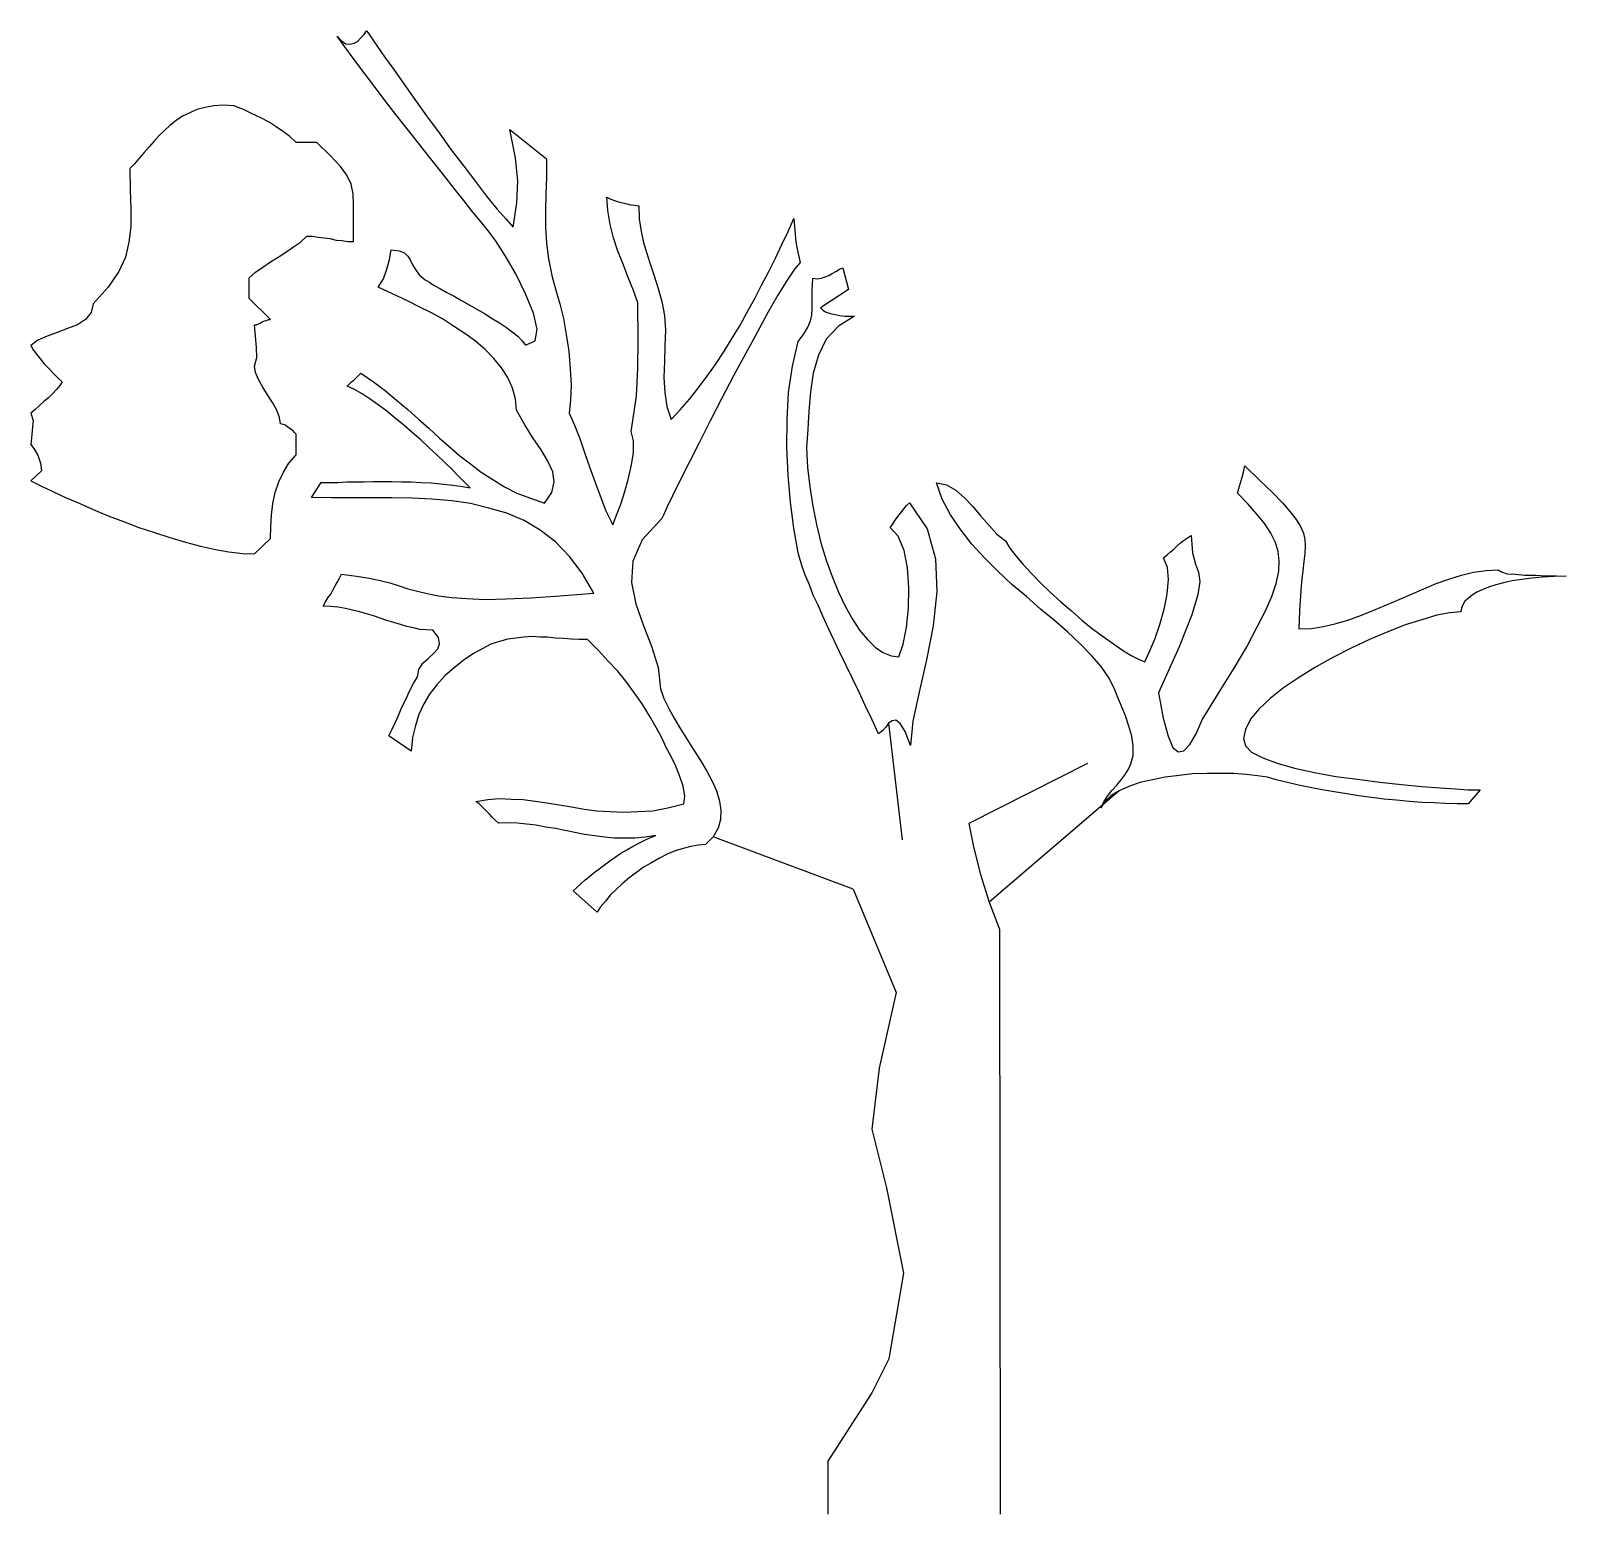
# Model space of a CAD drawing. Extents: x 206.67 to 207.477, y 187.839 to 188.619.
import ezdxf

# ---------------------------------------------------------------- set-up
doc = ezdxf.new("R2010")
doc.units = 0
doc.layers.get('0').update_dxf_attribs({"linetype": 'CONTINUOUS'})

msp = doc.modelspace()

# ---------------------------------------------------------------- linework, layer by layer
at = {"color": 0}
for p, q in [((207.12057, 188.25511), (207.12763, 188.19377)), ((207.22516, 188.23391), (207.16267, 188.20232)), ((207.24177, 188.21953), (207.17334, 188.16107)), ((207.10189, 188.16781), (207.02833, 188.1954))]:
    msp.add_line(p, q, dxfattribs=at)
at = {"color": 0, "linetype": 'CONTINUOUS'}
for points in [[(207.02427, 188.19133), (207.02046, 188.19108), (207.01664, 188.19031), (207.01258, 188.1893), (207.00826, 188.18803), (207.00419, 188.18625), (207.00013, 188.18422), (206.99581, 188.18167), (206.99174, 188.17939), (206.98793, 188.17659), (206.98412, 188.1738), (206.98056, 188.17075), (206.97726, 188.1677), (206.97421, 188.16465), (206.97167, 188.1616), (206.96913, 188.15855), (206.96735, 188.15576), (206.95464, 188.16694), (206.95668, 188.16871), (206.95871, 188.17075), (206.961, 188.17278), (206.96328, 188.17456), (206.96582, 188.17659), (206.96837, 188.17862), (206.97116, 188.18066), (206.97396, 188.18269), (206.97675, 188.18472), (206.9798, 188.18676), (206.98285, 188.18853), (206.9859, 188.19031), (206.98895, 188.19184), (206.992, 188.19336), (206.99505, 188.19489), (206.9981, 188.19616), (206.99276, 188.19514), (206.98717, 188.19463), (206.98183, 188.19463), (206.9765, 188.19463), (206.97116, 188.19514), (206.96608, 188.1959), (206.96074, 188.19667), (206.95566, 188.19768), (206.95058, 188.1987), (206.9455, 188.19972), (206.94041, 188.20048), (206.93533, 188.20149), (206.93025, 188.202), (206.92542, 188.20251), (206.92034, 188.20276), (206.91551, 188.20251), (206.91348, 188.20429), (206.91196, 188.20581), (206.91068, 188.20734), (206.90941, 188.20861), (206.90814, 188.20988), (206.90687, 188.21115), (206.90535, 188.21267), (206.90357, 188.21394), (206.90992, 188.21496), (206.91602, 188.21547), (206.92237, 188.21522), (206.92847, 188.21496), (206.93482, 188.2142), (206.94092, 188.21318), (206.94728, 188.21217), (206.95388, 188.21115), (206.96049, 188.20988), (206.96709, 188.20912), (206.97421, 188.20861), (206.98132, 188.20835), (206.98869, 188.20861), (206.99657, 188.20912), (207.00445, 188.21064), (207.01283, 188.21267), (207.01334, 188.21699), (207.01258, 188.22208), (207.0108, 188.22716), (207.00877, 188.23249), (207.00623, 188.23758), (207.00369, 188.2424), (207.00165, 188.24672), (206.99987, 188.25003), (206.9953, 188.25816), (206.99098, 188.26527), (206.98666, 188.27137), (206.98234, 188.27722), (206.97802, 188.28255), (206.97319, 188.28763), (206.96811, 188.29322), (206.96227, 188.29907), (206.95795, 188.29907), (206.95363, 188.29932), (206.94956, 188.29958), (206.9455, 188.29983), (206.94118, 188.30034), (206.93711, 188.30034), (206.93305, 188.30059), (206.92873, 188.30034), (206.92466, 188.29983), (206.92034, 188.29932), (206.91602, 188.29805), (206.91145, 188.29653), (206.90687, 188.29424), (206.9023, 188.2917), (206.89747, 188.2884), (206.89239, 188.28433), (206.88731, 188.28001), (206.88299, 188.27518), (206.87918, 188.27035), (206.87613, 188.26527), (206.87359, 188.25968), (206.87181, 188.25384), (206.87028, 188.24749), (206.86952, 188.24037), (206.85783, 188.2485), (206.85936, 188.25155), (206.86114, 188.25536), (206.86291, 188.25917), (206.86469, 188.26349), (206.86673, 188.26756), (206.86876, 188.27188), (206.87079, 188.27595), (206.87282, 188.2795), (206.87359, 188.28331), (206.87562, 188.28662), (206.87841, 188.28916), (206.88121, 188.2917), (206.8835, 188.29424), (206.88451, 188.29678), (206.884, 188.30008), (206.88095, 188.3039), (206.87765, 188.30415), (206.87409, 188.3044), (206.87079, 188.30517), (206.86723, 188.30593), (206.86393, 188.30695), (206.86037, 188.30796), (206.85682, 188.30898), (206.85326, 188.31025), (206.8497, 188.31152), (206.84614, 188.31254), (206.84259, 188.31355), (206.83877, 188.31457), (206.83496, 188.31533), (206.83115, 188.31609), (206.82734, 188.31635), (206.82327, 188.3166), (206.82454, 188.31889), (206.82582, 188.32092), (206.82734, 188.32295), (206.82836, 188.32499), (206.82963, 188.32727), (206.8309, 188.32931), (206.83191, 188.33134), (206.83293, 188.33337), (206.84081, 188.33236), (206.84741, 188.33134), (206.85326, 188.33007), (206.85834, 188.3288), (206.86317, 188.32727), (206.86774, 188.32575), (206.87282, 188.32448), (206.87791, 188.32321), (206.884, 188.32194), (206.89086, 188.32117), (206.89874, 188.32067), (206.9084, 188.32016), (206.91932, 188.32041), (206.93254, 188.32092), (206.94778, 188.32194), (206.96557, 188.32346), (206.95947, 188.33388), (206.95287, 188.34276), (206.9455, 188.35039), (206.93737, 188.35648), (206.92898, 188.36157), (206.91983, 188.36538), (206.91043, 188.36817), (206.90077, 188.37046), (206.89086, 188.37198), (206.88045, 188.37275), (206.87003, 188.37326), (206.85936, 188.37351), (206.84894, 188.37351), (206.83827, 188.37351), (206.82759, 188.37351), (206.81718, 188.37376), (206.82226, 188.38164), (206.82658, 188.38164), (206.83115, 188.38164), (206.83573, 188.38189), (206.8403, 188.38189), (206.84487, 188.38189), (206.8497, 188.38215), (206.85453, 188.38215), (206.85961, 188.38215), (206.86469, 188.38189), (206.86952, 188.38189), (206.8746, 188.38164), (206.87994, 188.38139), (206.88502, 188.38088), (206.8901, 188.38037), (206.89544, 188.37961), (206.90052, 188.37885), (206.89747, 188.38189), (206.89442, 188.38494), (206.89086, 188.3885), (206.88705, 188.39231), (206.88299, 188.39612), (206.87892, 188.39994), (206.8746, 188.404), (206.87003, 188.40781), (206.86571, 188.41162), (206.86114, 188.41544), (206.85682, 188.41899), (206.85224, 188.4223), (206.84792, 188.42535), (206.84386, 188.42814), (206.83979, 188.43043), (206.83598, 188.43221), (206.83801, 188.43424), (206.83979, 188.43576), (206.84132, 188.43729), (206.84309, 188.43907), (206.8497, 188.43449), (206.85605, 188.42967), (206.8619, 188.42484), (206.86774, 188.42001), (206.87333, 188.41493), (206.87892, 188.4101), (206.88426, 188.40502), (206.88959, 188.40044), (206.89518, 188.39562), (206.90077, 188.3913), (206.90636, 188.38698), (206.91246, 188.38317), (206.91856, 188.37935), (206.92517, 188.37605), (206.93228, 188.37326), (206.93965, 188.37071), (206.94346, 188.3763), (206.94473, 188.38189), (206.94397, 188.38723), (206.94143, 188.39282), (206.93787, 188.39867), (206.93355, 188.40502), (206.92923, 188.41188), (206.92491, 188.4195), (206.92441, 188.4256), (206.92288, 188.43119), (206.92034, 188.43678), (206.91704, 188.44186), (206.91297, 188.44669), (206.9084, 188.45152), (206.90332, 188.45584), (206.89773, 188.4599), (206.89188, 188.46372), (206.88604, 188.46753), (206.87994, 188.47083), (206.87384, 188.47388), (206.868, 188.47693), (206.86241, 188.47947), (206.85707, 188.48201), (206.85224, 188.4843), (206.85504, 188.48862), (206.85682, 188.4937), (206.85809, 188.49878), (206.8591, 188.50386), (206.86317, 188.50335), (206.86596, 188.50234), (206.86774, 188.50056), (206.86901, 188.49853), (206.87028, 188.49599), (206.87181, 188.49344), (206.87384, 188.49065), (206.87689, 188.48811), (206.87918, 188.48684), (206.88172, 188.48506), (206.88502, 188.48328), (206.88832, 188.4815), (206.89214, 188.47947), (206.89595, 188.47718), (206.90001, 188.4749), (206.90408, 188.47261), (206.90814, 188.47032), (206.91221, 188.46778), (206.91602, 188.46549), (206.91958, 188.46295), (206.92263, 188.46067), (206.92568, 188.45838), (206.92796, 188.45609), (206.92974, 188.45381), (206.93482, 188.45609), (206.93584, 188.46219), (206.93381, 188.47058), (206.92974, 188.48074), (206.92466, 188.49116), (206.91907, 188.50056), (206.91424, 188.50818), (206.91094, 188.51276), (206.90662, 188.51809), (206.90205, 188.52368), (206.89722, 188.52978), (206.89214, 188.53613), (206.8868, 188.54299), (206.88121, 188.54985), (206.87587, 188.55672), (206.87028, 188.56383), (206.86469, 188.57095), (206.8591, 188.57806), (206.85377, 188.58492), (206.84868, 188.59178), (206.8436, 188.59839), (206.83903, 188.60449), (206.83471, 188.61058), (206.83064, 188.61618), (206.83293, 188.61363), (206.83522, 188.61211), (206.83725, 188.61186), (206.83954, 188.61236), (206.84132, 188.61338), (206.84309, 188.61516), (206.84487, 188.61694), (206.84614, 188.61897), (206.84691, 188.61795), (206.84868, 188.61516), (206.85173, 188.61084), (206.85554, 188.60525), (206.86037, 188.59864), (206.86571, 188.59102), (206.87155, 188.58289), (206.87765, 188.57425), (206.88426, 188.56536), (206.89061, 188.55646), (206.89722, 188.54782), (206.90332, 188.53969), (206.90916, 188.53207), (206.9145, 188.52546), (206.91932, 188.52013), (206.92314, 188.51581), (206.92517, 188.52851), (206.92568, 188.53995), (206.92441, 188.55214), (206.92136, 188.56713), (206.94067, 188.55163), (206.94067, 188.54223), (206.94041, 188.53308), (206.94016, 188.52444), (206.94016, 188.51581), (206.94067, 188.50742), (206.94168, 188.49903), (206.94346, 188.4904), (206.946, 188.4815), (206.94778, 188.4754), (206.94956, 188.46778), (206.95109, 188.4594), (206.95236, 188.4505), (206.95312, 188.44135), (206.95363, 188.43271), (206.95337, 188.42484), (206.95261, 188.41798), (206.95541, 188.41162), (206.9582, 188.40476), (206.96074, 188.39739), (206.96328, 188.38977), (206.96608, 188.38215), (206.96887, 188.37453), (206.97192, 188.36665), (206.97548, 188.35928), (206.97751, 188.36436), (206.9798, 188.37021), (206.98183, 188.37681), (206.98387, 188.38393), (206.98539, 188.39079), (206.98641, 188.39739), (206.98641, 188.40349), (206.98514, 188.40832), (206.98793, 188.42687), (206.98869, 188.44161), (206.98895, 188.4566), (206.98869, 188.47591), (206.98641, 188.48252), (206.98361, 188.48938), (206.98107, 188.49624), (206.97828, 188.5031), (206.97599, 188.51022), (206.97421, 188.51708), (206.97294, 188.52444), (206.97243, 188.53156), (206.97446, 188.53054), (206.9765, 188.52978), (206.97853, 188.52902), (206.98082, 188.52851), (206.98285, 188.528), (206.98488, 188.52749), (206.98691, 188.52724), (206.9892, 188.52699), (206.98946, 188.52013), (206.99047, 188.51352), (206.99174, 188.50767), (206.99352, 188.50183), (206.9953, 188.49599), (206.99733, 188.49014), (206.99937, 188.48353), (207.0014, 188.47667), (207.00267, 188.46931), (207.00318, 188.46168), (207.00292, 188.4533), (207.00267, 188.44517), (207.00241, 188.43678), (207.00292, 188.4289), (207.00394, 188.42153), (207.00623, 188.41467), (207.01105, 188.41976), (207.01588, 188.42535), (207.02046, 188.43119), (207.02503, 188.43729), (207.0296, 188.44364), (207.03392, 188.45025), (207.03799, 188.45685), (207.04231, 188.46397), (207.04612, 188.47108), (207.05019, 188.4782), (207.05374, 188.48531), (207.05755, 188.49243), (207.06111, 188.49954), (207.06442, 188.50666), (207.06772, 188.51352), (207.07077, 188.52038), (207.07128, 188.51377), (207.07178, 188.50793), (207.0728, 188.50259), (207.07407, 188.49726), (207.07102, 188.4937), (207.06721, 188.48785), (207.06238, 188.47998), (207.05705, 188.47083), (207.05146, 188.46041), (207.04536, 188.44923), (207.03901, 188.43754), (207.03265, 188.4256), (207.02681, 188.41391), (207.02096, 188.40248), (207.01563, 188.39206), (207.0108, 188.3824), (207.00699, 188.37453), (207.00394, 188.36843), (207.00216, 188.36436), (207.0014, 188.36258), (206.99098, 188.3514), (206.98615, 188.34022), (206.98539, 188.32905), (206.98768, 188.31787), (206.99149, 188.30669), (206.99581, 188.29551), (206.99937, 188.28433), (207.00064, 188.27315), (207.00241, 188.26807), (207.00496, 188.26273), (207.008, 188.2574), (207.01131, 188.25181), (207.01461, 188.24647), (207.01817, 188.24088), (207.02173, 188.23554), (207.02503, 188.22995), (207.02782, 188.22462), (207.03011, 188.21953), (207.03164, 188.2142), (207.0324, 188.20937), (207.03214, 188.20454), (207.03087, 188.19997), (207.02833, 188.1954), (207.02427, 188.19133)], [(206.66954, 188.3824), (206.67513, 188.37961), (206.68123, 188.37681), (206.68784, 188.37376), (206.69495, 188.37071), (206.70232, 188.36741), (206.7102, 188.36411), (206.71833, 188.36106), (206.72646, 188.35801), (206.73459, 188.35521), (206.74272, 188.35267), (206.75086, 188.35013), (206.75873, 188.3481), (206.76661, 188.34632), (206.77372, 188.34505), (206.78084, 188.34429), (206.78719, 188.34403), (206.79558, 188.35217), (206.79583, 188.35826), (206.79609, 188.36436), (206.79685, 188.37046), (206.79812, 188.3763), (206.7999, 188.38189), (206.80244, 188.38698), (206.80523, 188.3918), (206.80904, 188.39612), (206.80904, 188.40705), (206.80879, 188.4073), (206.80828, 188.40781), (206.80727, 188.40883), (206.806, 188.40985), (206.80472, 188.41061), (206.80345, 188.41162), (206.80218, 188.41213), (206.80091, 188.41239), (206.80041, 188.41569), (206.79888, 188.4195), (206.79659, 188.42357), (206.79405, 188.42763), (206.79151, 188.4317), (206.78922, 188.43576), (206.7877, 188.43932), (206.78719, 188.44262), (206.78846, 188.4472), (206.78821, 188.45253), (206.7877, 188.45838), (206.78719, 188.46448), (206.78821, 188.46448), (206.78922, 188.46499), (206.79024, 188.46524), (206.79126, 188.466), (206.79253, 188.46651), (206.79354, 188.46676), (206.79456, 188.46727), (206.79558, 188.46727), (206.7844, 188.4782), (206.7844, 188.48913), (206.7877, 188.49217), (206.79151, 188.49472), (206.79558, 188.49751), (206.79964, 188.50005), (206.80371, 188.50259), (206.80777, 188.50539), (206.81133, 188.50793), (206.81463, 188.51098), (206.81768, 188.51098), (206.82073, 188.51047), (206.82378, 188.51022), (206.82683, 188.50971), (206.83013, 188.50894), (206.83318, 188.50869), (206.83623, 188.50818), (206.83928, 188.50818), (206.83928, 188.51911), (206.83928, 188.52724), (206.83903, 188.53334), (206.83801, 188.53842), (206.83573, 188.54299), (206.83242, 188.54757), (206.82709, 188.55316), (206.81997, 188.56027), (206.80904, 188.56027), (206.80574, 188.56332), (206.80244, 188.56586), (206.79863, 188.5684), (206.79482, 188.57095), (206.7905, 188.57323), (206.78592, 188.57526), (206.78135, 188.57755), (206.77627, 188.57958), (206.77093, 188.57984), (206.76585, 188.57958), (206.76127, 188.57857), (206.75695, 188.57755), (206.75314, 188.57577), (206.74933, 188.57399), (206.74603, 188.57171), (206.74272, 188.56917), (206.73993, 188.56663), (206.73713, 188.56383), (206.73434, 188.56078), (206.7318, 188.55799), (206.72926, 188.55494), (206.72672, 188.55214), (206.72418, 188.54909), (206.72163, 188.54655), (206.72189, 188.53512), (206.72214, 188.52495), (206.72214, 188.51606), (206.72113, 188.50793), (206.71935, 188.50005), (206.71579, 188.49243), (206.7102, 188.4843), (206.70232, 188.4754), (206.70131, 188.47083), (206.69826, 188.46727), (206.69419, 188.46448), (206.68886, 188.46244), (206.68352, 188.46041), (206.67818, 188.45838), (206.67336, 188.45635), (206.66954, 188.45355), (206.67081, 188.45126), (206.67259, 188.44898), (206.67463, 188.44644), (206.67666, 188.4439), (206.6792, 188.44135), (206.68149, 188.43881), (206.68377, 188.43653), (206.68606, 188.43449), (206.68479, 188.43246), (206.68301, 188.43043), (206.68098, 188.42814), (206.67895, 188.42611), (206.6764, 188.42408), (206.67412, 188.42204), (206.67183, 188.42001), (206.66954, 188.41798), (206.67081, 188.41417), (206.67056, 188.41086), (206.67005, 188.4068), (206.66954, 188.40146), (206.67158, 188.39892), (206.67336, 188.39587), (206.67463, 188.3918), (206.67513, 188.38774), (206.66954, 188.3824)], [(207.11524, 188.24952), (207.11193, 188.25689), (207.10837, 188.264), (207.10507, 188.27137), (207.10151, 188.27849), (207.09821, 188.28535), (207.09491, 188.29221), (207.09186, 188.29856), (207.08881, 188.30517), (207.08601, 188.31127), (207.08347, 188.31711), (207.08093, 188.32245), (207.0789, 188.32778), (207.07687, 188.33261), (207.07534, 188.33692), (207.07407, 188.34098), (207.07305, 188.34454), (207.07077, 188.3575), (207.06899, 188.37122), (207.06772, 188.38545), (207.06696, 188.40019), (207.06721, 188.41467), (207.06797, 188.4289), (207.07001, 188.44262), (207.07305, 188.45558), (207.0761, 188.4599), (207.07814, 188.46321), (207.07941, 188.46651), (207.08017, 188.46956), (207.08042, 188.47312), (207.08042, 188.47718), (207.08042, 188.48252), (207.08068, 188.48887), (207.08296, 188.48862), (207.08525, 188.48887), (207.08728, 188.48963), (207.08906, 188.4904), (207.09084, 188.49141), (207.09287, 188.49243), (207.09465, 188.4937), (207.09643, 188.49446), (207.09948, 188.48303), (207.08474, 188.47337), (207.08601, 188.4721), (207.08779, 188.47108), (207.08983, 188.47032), (207.09237, 188.46981), (207.09491, 188.46931), (207.09745, 188.46905), (207.10024, 188.46905), (207.10253, 188.46905), (207.09414, 188.46372), (207.08779, 188.45685), (207.08373, 188.44847), (207.08093, 188.43907), (207.07941, 188.42916), (207.07864, 188.41899), (207.07814, 188.40934), (207.07737, 188.39994), (207.07788, 188.38952), (207.07915, 188.37935), (207.08068, 188.36919), (207.08271, 188.35953), (207.085, 188.34988), (207.08779, 188.34073), (207.09084, 188.3321), (207.09414, 188.32397), (207.0977, 188.3166), (207.10151, 188.30974), (207.10533, 188.3039), (207.10939, 188.29907), (207.11346, 188.295), (207.11752, 188.29221), (207.12184, 188.29043), (207.12591, 188.28992), (207.12819, 188.29653), (207.12997, 188.30542), (207.13099, 188.31558), (207.13124, 188.32626), (207.13048, 188.33667), (207.1287, 188.34581), (207.12565, 188.35344), (207.12133, 188.35801), (207.1226, 188.35953), (207.12362, 188.36131), (207.12489, 188.36309), (207.12616, 188.36462), (207.12743, 188.36639), (207.1287, 188.36792), (207.12997, 188.36944), (207.1315, 188.37097), (207.1409, 188.35725), (207.14522, 188.34149), (207.14598, 188.32422), (207.14395, 188.30618), (207.14039, 188.2884), (207.13658, 188.27137), (207.13328, 188.25613), (207.13201, 188.24342), (207.12921, 188.25079), (207.12667, 188.25485), (207.12438, 188.25663), (207.12235, 188.25638), (207.12057, 188.25511), (207.11905, 188.25308), (207.11727, 188.25104), (207.11524, 188.24952)], [(207.23211, 188.21064), (207.23364, 188.21369), (207.23567, 188.21674), (207.23796, 188.21979), (207.2405, 188.22258), (207.24278, 188.22538), (207.24482, 188.22817), (207.24659, 188.23097), (207.24787, 188.23376), (207.24914, 188.23808), (207.24914, 188.24317), (207.24837, 188.24825), (207.24685, 188.25358), (207.24507, 188.25892), (207.24304, 188.264), (207.241, 188.26858), (207.23948, 188.27264), (207.23643, 188.27874), (207.23237, 188.28484), (207.22728, 188.29068), (207.22118, 188.29678), (207.21483, 188.30288), (207.20772, 188.30898), (207.20035, 188.31508), (207.19298, 188.32168), (207.18537, 188.32804), (207.178, 188.3349), (207.17088, 188.342), (207.16428, 188.34912), (207.15843, 188.35674), (207.1531, 188.36462), (207.14878, 188.37275), (207.14573, 188.38139), (207.15106, 188.38037), (207.15589, 188.37758), (207.16046, 188.37351), (207.16478, 188.36894), (207.1691, 188.36385), (207.17342, 188.35903), (207.17749, 188.35445), (207.18206, 188.35089), (207.18435, 188.34708), (207.18739, 188.34302), (207.1912, 188.33844), (207.19552, 188.33388), (207.20035, 188.3288), (207.20543, 188.32397), (207.21102, 188.31889), (207.21661, 188.31406), (207.2222, 188.30923), (207.22779, 188.30466), (207.23338, 188.30059), (207.23872, 188.29678), (207.24355, 188.29348), (207.24812, 188.29068), (207.25193, 188.28865), (207.25523, 188.28738), (207.25778, 188.29272), (207.26057, 188.29932), (207.26311, 188.30695), (207.2654, 188.31508), (207.26692, 188.32295), (207.26769, 188.33058), (207.26718, 188.33692), (207.26514, 188.342), (207.26692, 188.34353), (207.2687, 188.34505), (207.27048, 188.34657), (207.272, 188.3481), (207.27378, 188.34962), (207.27556, 188.35115), (207.2776, 188.35242), (207.27963, 188.35369), (207.28039, 188.34454), (207.28191, 188.3387), (207.28344, 188.33439), (207.2842, 188.32956), (207.28319, 188.3227), (207.27988, 188.31203), (207.27328, 188.29526), (207.26235, 188.27112), (207.26489, 188.25765), (207.26743, 188.24825), (207.26997, 188.2424), (207.27277, 188.24012), (207.27582, 188.24063), (207.27887, 188.24393), (207.28217, 188.24952), (207.28547, 188.25689), (207.29437, 188.27137), (207.30224, 188.28408), (207.30885, 188.29526), (207.31419, 188.30542), (207.31876, 188.31406), (207.32206, 188.32168), (207.32435, 188.32854), (207.32562, 188.3349), (207.32587, 188.34022), (207.32537, 188.34556), (207.32384, 188.35039), (207.32155, 188.35496), (207.31825, 188.35979), (207.31419, 188.36487), (207.30961, 188.37021), (207.30402, 188.37605), (207.30504, 188.37961), (207.30605, 188.38317), (207.30707, 188.38698), (207.30783, 188.39028), (207.31571, 188.38266), (207.32232, 188.3763), (207.32765, 188.37097), (207.33172, 188.36614), (207.33477, 188.36208), (207.33705, 188.35852), (207.33858, 188.35496), (207.33934, 188.35166), (207.3396, 188.3481), (207.33934, 188.34429), (207.33883, 188.33997), (207.33832, 188.33515), (207.33756, 188.32931), (207.33705, 188.32219), (207.33655, 188.31406), (207.33629, 188.30466), (207.3429, 188.30491), (207.34925, 188.30593), (207.35586, 188.30745), (207.36246, 188.30949), (207.36907, 188.31177), (207.37568, 188.31457), (207.38228, 188.31736), (207.38889, 188.32016), (207.3955, 188.32295), (207.40185, 188.32575), (207.40846, 188.32854), (207.41506, 188.33083), (207.42167, 188.33286), (207.42802, 188.33439), (207.43463, 188.3354), (207.44098, 188.33566), (207.44276, 188.33464), (207.44581, 188.33363), (207.45013, 188.33337), (207.45496, 188.33286), (207.46055, 188.33286), (207.46614, 188.33261), (207.47173, 188.33261), (207.47681, 188.33236), (207.47046, 188.3321), (207.46436, 188.33185), (207.45877, 188.33134), (207.45343, 188.33058), (207.44835, 188.32981), (207.44378, 188.3288), (207.43971, 188.32778), (207.4359, 188.32651), (207.4326, 188.32524), (207.4298, 188.32397), (207.42726, 188.32245), (207.42523, 188.32067), (207.42345, 188.31914), (207.42243, 188.31736), (207.42167, 188.31558), (207.42142, 188.31355), (207.41557, 188.31304), (207.40871, 188.31177), (207.40083, 188.30949), (207.39219, 188.30669), (207.38305, 188.30313), (207.37339, 188.29907), (207.36373, 188.29449), (207.35408, 188.28967), (207.34493, 188.28458), (207.33604, 188.27899), (207.32816, 188.27366), (207.32105, 188.26807), (207.3152, 188.26248), (207.31088, 188.25714), (207.30809, 188.25181), (207.30707, 188.24698), (207.30809, 188.24317), (207.31139, 188.23986), (207.31723, 188.23681), (207.32486, 188.23402), (207.33401, 188.23148), (207.34442, 188.22919), (207.3556, 188.22716), (207.36704, 188.22563), (207.37873, 188.22411), (207.39016, 188.22284), (207.40083, 188.22182), (207.41049, 188.22106), (207.41862, 188.22055), (207.42523, 188.22004), (207.42955, 188.22004), (207.43158, 188.22004), (207.42523, 188.21267), (207.41938, 188.21267), (207.41328, 188.21293), (207.40719, 188.21318), (207.40083, 188.21344), (207.39423, 188.21394), (207.38762, 188.21471), (207.38101, 188.21522), (207.37441, 188.21598), (207.3678, 188.21699), (207.36145, 188.21801), (207.35484, 188.21903), (207.34849, 188.22004), (207.34214, 188.22131), (207.33604, 188.22258), (207.33019, 188.22385), (207.32435, 188.22538), (207.31978, 188.22665), (207.31444, 188.22741), (207.3086, 188.22817), (207.30199, 188.22868), (207.29513, 188.22868), (207.28776, 188.22868), (207.28039, 188.22843), (207.27328, 188.22767), (207.26591, 188.22665), (207.2593, 188.22538), (207.25269, 188.22385), (207.24685, 188.22182), (207.24177, 188.21953), (207.23745, 188.21699), (207.23414, 188.21394), (207.23211, 188.21064)], [(207.16267, 188.20232), (207.16521, 188.19004), (207.16877, 188.17556), (207.17334, 188.16107), (207.17893, 188.14684), (207.17919, 187.83938)]]:
    msp.add_lwpolyline(points, dxfattribs=at)
at = {"color": 0}
msp.add_lwpolyline([(207.10189, 188.16781), (207.12456, 188.11356), (207.11557, 188.07378), (207.11171, 188.0417), (207.11942, 188.01091), (207.12841, 187.966), (207.1207, 187.9211), (207.11171, 187.90313), (207.0886, 187.86721), (207.0886, 187.83938)], dxfattribs=at)

doc.saveas('drawing.dxf')
